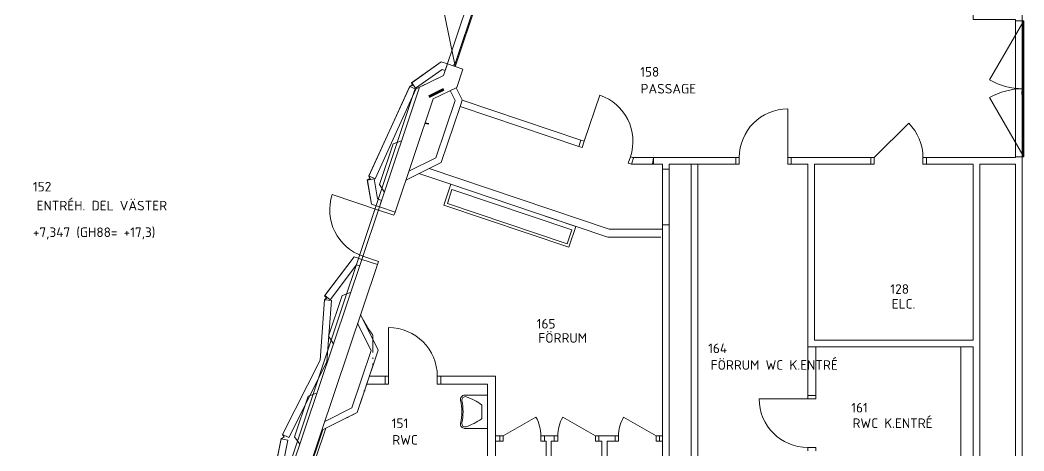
# Model space of a CAD drawing. Header units: millimetres. Extents: x -106764 to 80178, y -104573 to 57950.
# Drawn here: x 59093 to 77350, y -25512 to -17675 of the extents above; entities that cross this region are included whole.
import ezdxf

# ---------------------------------------------------------------- set-up
doc = ezdxf.new("R2010")
doc.units = ezdxf.units.MM
doc.header["$LTSCALE"] = 100
doc.linetypes.add('Brand EI 30', pattern=[6, 3, -3])
doc.linetypes.add('Overhead', pattern=[6.2, 4.2, -1, 0, -1])
for name, color, linetype, lineweight in [('A-------T--', 1, 'Continuous', 13), ('A----003E-N', 10, 'Continuous', 35), ('A----004E-N', 4, 'Continuous', 13), ('A-27D---E-N', 7, 'Continuous', 9), ('A-42D--CE-E', 1, 'Continuous', 13), ('A-42D--CE-N', 1, 'Continuous', 9), ('A-42E---E-N', 7, 'Continuous', 9), ('A-43CB--E-N', 3, 'Continuous', 18), ('A-43CB--EJN', 1, 'Continuous', 9), ('A-44B---E-N', 1, 'Continuous', 9), ('A-45CA--EMN', 4, 'Overhead', 9), ('A-5-----E-N', 1, 'Continuous', 9), ('A-A-NTA-T2N', 1, 'Continuous', 13), ('A-B-B-EI-30', 7, 'Brand EI 30', 70)]:
    doc.layers.add(name, color=color, linetype=linetype, lineweight=lineweight)
doc.styles.add('ISOCPEUR_1', font='isocpeur.ttf', dxfattribs={"height": 500.025001})
pattern_1 = [(63.546, (-208747.605, -257133.313), (-44.764615, 22.2739585), [])]

# ---------------------------------------------------------------- blocks, each defined once
blk = doc.blocks.new('A-40_P0010_Ej modellerat_dwg_Doors_Double_Painted-Steel_Swing - BPD24A-3504639-A-40-P-010-10184490-A-40_P0010')
at = {"layer": 'A-42D--CE-N'}
h = blk.add_hatch(dxfattribs=at)
h.set_pattern_fill('FP_1', color=256, style=0, pattern_type=2)
h.set_pattern_definition(pattern_1)
h.paths.add_polyline_path([(-1237, -1), (-1206, -1), (-1206, 14), (-1213, 14), (-1213, 20), (-1237, 20)], flags=0)
h.paths.add_polyline_path([(1206, -1), (1237, -1), (1237, 20), (1213, 20), (1213, 14), (1206, 14)], flags=0)
h = blk.add_hatch(dxfattribs=at)
h.set_pattern_fill('FP_1', color=256, style=0, pattern_type=2)
h.set_pattern_definition(pattern_1)
h.paths.add_polyline_path([(-1206, -1), (-2, -1), (-2, 20), (-1206, 20), (-1206, 14)], flags=0)
h = blk.add_hatch(dxfattribs=at)
h.set_pattern_fill('FP_1', color=256, style=0, pattern_type=2)
h.set_pattern_definition(pattern_1)
h.paths.add_polyline_path([(-30, 20), (22, 20), (22, 26), (-30, 26)], flags=0)
h = blk.add_hatch(dxfattribs=at)
h.set_pattern_fill('FP_1', color=256, style=0, pattern_type=2)
h.set_pattern_definition(pattern_1)
h.paths.add_polyline_path([(2, -1), (1206, -1), (1206, 20), (2, 20)], flags=0)
at = {"layer": 'A-42D--CE-N', "flags": 128}
for points in [[(-1206, 20), (-1206, -1), (-2, -1), (-2, 20), (-1206, 20), (-162, 623)], [(1206, 20), (1206, -1), (2, -1), (2, 20), (1206, 20), (162, 623)], [(-1237, -1), (-1206, -1), (-1206, 14), (-1213, 14), (-1213, 20), (-1237, 20)], [(-111, 20), (-111, 28), (-36, 28), (-36, 20)], [(-46, 28), (-46, 35), (-102, 35), (-102, 28)], [(1237, 20), (1213, 20), (1213, 14), (1206, 14), (1206, -1), (1237, -1)]]:
    blk.add_lwpolyline(points, dxfattribs=at)
blk.add_lwpolyline([(-30, 26), (-30, 20), (22, 20), (22, 26)], close=True, dxfattribs=at)
at = {"layer": 'A-42D--CE-N'}
for centre, radius, start, end in [((-1206, 20), 1206, 360, 30), ((1206, 20), 1206, 150, 180), ((-1212, 26), 6, 360, 180), ((-1212, 26), 6, 169.9448, 180), ((-1212, 26), 6, 180, 360), ((-1212, 26), 6, 180, 195), ((-1212, 26), 6, 120, 150), ((-1212, 26), 6, 210, 240), ((-1212, 26), 6, 255, 285), ((-1212, 26), 6, 30, 90), ((-1212, 26), 6, 300, 330), ((-1212, 26), 6, 360, 15), ((-1212, 26), 6, 345, 360), ((1212, 26), 6, 0, 180), ((1212, 26), 6, 120, 150), ((1212, 26), 6, 165, 180), ((1212, 26), 6, 180, 360), ((1212, 26), 6, 180, 195), ((1212, 26), 6, 210, 270), ((1212, 26), 6, 75, 105), ((1212, 26), 6, 30, 60), ((1212, 26), 6, 300, 330), ((1212, 26), 6, 0, 15), ((1212, 26), 6, 345, 360)]:
    blk.add_arc(centre, radius, start, end, dxfattribs=at)
blk = doc.blocks.new('A-40_P0010_Ej modellerat_dwg_Innerdörr standard - D10 BEF-1636175-A-40-P-010-10184557-A-40_P0010')
at = {"layer": 'A-42D--CE-E'}
blk.add_line((430, -60), (-196, -686), dxfattribs=at)
blk.add_arc((430, -60), 885, 180, 225, dxfattribs=at)
at = {"layer": 'A-42D--CE-N', "flags": 128}
for points in [[(-518, -60), (-455, -60), (-455, 60), (-518, 60)], [(492, -60), (430, -60), (430, 60), (492, 60)]]:
    blk.add_lwpolyline(points, dxfattribs=at)
blk = doc.blocks.new('A-40_P0010_Ej modellerat_dwg_Innerdörr standard - D10 teknik EI60-4325765-A-40-P-010-10184567-A-40_P0010')
at = {"layer": 'A-42D--CE-N'}
blk.add_line((430, -60), (492, -60), dxfattribs=at)
at = {"layer": 'A-42D--CE-N', "flags": 128}
for points in [[(-518, -60), (-455, -60), (-455, 60), (-518, 60)], [(492, 60), (430, 60), (430, -60), (430, -945)]]:
    blk.add_lwpolyline(points, dxfattribs=at)
at = {"layer": 'A-42D--CE-N'}
blk.add_arc((430, -60), 885, 180, 270, dxfattribs=at)
blk = doc.blocks.new('A-40_P0010_Ej modellerat_dwg_Handfat Handikapp - Type 1-3836099-A-40-P-010-10184556-A-40_P0010')
at = {"layer": 'A-5-----E-N'}
for p, q in [((-177, 73), (-177, 488)), ((427, 488), (427, 73))]:
    blk.add_line(p, q, dxfattribs=at)
at = {"layer": 'A-5-----E-N', "flags": 128}
blk.add_lwpolyline([(14, 173), (125, 173), (236, 173)], dxfattribs=at)
at = {"layer": 'A-5-----E-N'}
for centre, radius, start, end in [((-102, 488), 75, 77.4496, 180), ((125, 1509), 971, 257.4496, 282.5504), ((352, 488), 75, 360, 102.5504), ((-90, 479), 60, 77.9272, 198.5155), ((822, 785), 1022, 198.5155, 216.175), ((125, 1486), 969, 257.9272, 270), ((125, 1486), 969, 270, 282.0728), ((-572, 785), 1022, 323.825, 341.4845), ((340, 479), 60, 341.4845, 102.0728), ((14, 194), 21, 216.175, 270), ((236, 194), 21, 270, 323.825)]:
    blk.add_arc(centre, radius, start, end, dxfattribs=at)
blk = doc.blocks.new('A-40_P0010_Ej modellerat_dwg_Innerdörr standard - D10C-3836100-A-40-P-010-10184573-A-40_P0010')
at = {"layer": 'A-42D--CE-N'}
blk.add_line((430, -73), (492, -73), dxfattribs=at)
at = {"layer": 'A-42D--CE-N', "flags": 128}
for points in [[(-518, -73), (-455, -73), (-455, 72), (-518, 72)], [(492, 72), (430, 72), (430, -73), (430, -957)]]:
    blk.add_lwpolyline(points, dxfattribs=at)
at = {"layer": 'A-42D--CE-N'}
blk.add_arc((430, -73), 885, 180, 270, dxfattribs=at)
blk = doc.blocks.new('A-40_P0010_Ej modellerat_dwg_Innerdörr standard - D10 E30-2705937-A-40-P-010-10184574-A-40_P0010')
at = {"layer": 'A-42D--CE-N'}
blk.add_line((430, 150), (492, 150), dxfattribs=at)
at = {"layer": 'A-42D--CE-N', "flags": 128}
for points in [[(492, -150), (430, -150), (430, 150), (430, 1035)], [(-518, 150), (-455, 150), (-455, -150), (-518, -150)]]:
    blk.add_lwpolyline(points, dxfattribs=at)
at = {"layer": 'A-42D--CE-N'}
blk.add_arc((430, 150), 885, 90, 180, dxfattribs=at)
blk = doc.blocks.new('A-40_P0010_Ej modellerat_dwg_Innerdörr standard - D8A-3693974-A-40-P-010-10184488-A-40_P0010')
at = {"layer": 'A-42D--CE-N'}
blk.add_line((330, -48), (392, -48), dxfattribs=at)
at = {"layer": 'A-42D--CE-N', "flags": 128}
for points in [[(-418, -48), (-355, -48), (-355, 47), (-418, 47)], [(392, 47), (330, 47), (330, -48), (-263, -390)]]:
    blk.add_lwpolyline(points, dxfattribs=at)
at = {"layer": 'A-42D--CE-N'}
blk.add_arc((330, -48), 685, 180, 210, dxfattribs=at)
blk = doc.blocks.new('A-40_P0010_Ej modellerat_dwg_Innerdörr standard - D8A-3693973-A-40-P-010-10184487-A-40_P0010')
at = {"layer": 'A-42D--CE-N'}
blk.add_line((330, 47), (392, 47), dxfattribs=at)
at = {"layer": 'A-42D--CE-N', "flags": 128}
for points in [[(392, -48), (330, -48), (330, 47), (-263, 390)], [(-418, 47), (-355, 47), (-355, -48), (-418, -48)]]:
    blk.add_lwpolyline(points, dxfattribs=at)
at = {"layer": 'A-42D--CE-N'}
blk.add_arc((330, 47), 685, 150, 180, dxfattribs=at)
blk = doc.blocks.new('A-40_P0010_Ej modellerat_dwg_Innerdörr standard - D10 WCRUM EI60-2694533-A-40-P-010-10184576-A-40_P0010')
at = {"layer": 'A-42D--CE-N'}
blk.add_line((430, 60), (492, 60), dxfattribs=at)
at = {"layer": 'A-42D--CE-N', "flags": 128}
for points in [[(492, -60), (430, -60), (430, 60), (430, 945)], [(-518, 60), (-455, 60), (-455, -60), (-518, -60)]]:
    blk.add_lwpolyline(points, dxfattribs=at)
at = {"layer": 'A-42D--CE-N'}
blk.add_arc((430, 60), 885, 90, 180, dxfattribs=at)
blk = doc.blocks.new('A-40_P0010_Ej modellerat_dwg_Innerdörr standard - D10J-3836106-A-40-P-010-10184582-A-40_P0010')
at = {"layer": 'A-42D--CE-N'}
blk.add_line((430, 72), (492, 72), dxfattribs=at)
at = {"layer": 'A-42D--CE-N', "flags": 128}
for points in [[(492, -73), (430, -73), (430, 72), (430, 957)], [(-518, 72), (-455, 72), (-455, -73), (-518, -73)]]:
    blk.add_lwpolyline(points, dxfattribs=at)
at = {"layer": 'A-42D--CE-N'}
blk.add_arc((430, 72), 885, 90, 180, dxfattribs=at)
blk = doc.blocks.new('A-40_P0010_Ej modellerat_dwg_Doors_Double_Painted-Steel_Swing - 2475x3013-1911562-A-40-P-010-10184584-A-40_P0010')
at = {"layer": 'A-42D--CE-N', "flags": 128}
for points in [[(-1206, -70), (-1206, -91), (-2, -91), (-2, -70), (-1206, -70), (-162, 533)], [(1206, -70), (1206, -91), (2, -91), (2, -70), (1206, -70), (162, 533)], [(-111, -70), (-111, -62), (-36, -62), (-36, -70)], [(-46, -62), (-46, -55), (-102, -55), (-102, -62)]]:
    blk.add_lwpolyline(points, dxfattribs=at)
for points in [[(-1237, -91), (-1206, -91), (-1206, -76), (-1213, -76), (-1213, -70), (-1237, -70)], [(-30, -64), (-30, -70), (22, -70), (22, -64)], [(1237, -91), (1237, -70), (1213, -70), (1213, -76), (1206, -76), (1206, -91)]]:
    blk.add_lwpolyline(points, close=True, dxfattribs=at)
at = {"layer": 'A-42D--CE-N'}
for centre, radius, start, end in [((-1206, -70), 1206, 360, 30), ((1206, -70), 1206, 150, 180), ((-1212, -64), 6, 360, 180), ((-1212, -64), 6, 165, 180), ((-1212, -64), 6, 180, 360), ((-1212, -64), 6, 180, 195), ((-1212, -64), 6, 120, 150), ((-1212, -64), 6, 210, 240), ((-1212, -64), 6, 255, 285), ((-1212, -64), 6, 30, 90), ((-1212, -64), 6, 300, 330), ((-1212, -64), 6, 360, 15), ((-1212, -64), 6, 345, 360), ((1212, -64), 6, 0, 180), ((1212, -64), 6, 120, 150), ((1212, -64), 6, 165, 180), ((1212, -64), 6, 180, 360), ((1212, -64), 6, 180, 195), ((1212, -64), 6, 210, 270), ((1212, -64), 6, 75, 105), ((1212, -64), 6, 30, 60), ((1212, -64), 6, 300, 330), ((1212, -64), 6, 0, 15), ((1212, -64), 6, 345, 360)]:
    blk.add_arc(centre, radius, start, end, dxfattribs=at)

msp = doc.modelspace()

# ---------------------------------------------------------------- linework, layer by layer
at = {"layer": 'A----003E-N'}
msp.add_line((66528.8, -19561.5), (66456.6, -19547.4), dxfattribs=at)
at = {"layer": 'A----004E-N'}
for p, q in [((67007.4, -18521.3), (66987.2, -18514.5)), ((66891, -20771.4), (66890.6, -20772.6)), ((69165.8, -21536.5), (69165.2, -21538.4))]:
    msp.add_line(p, q, dxfattribs=at)
at = {"layer": 'A----004E-N', "flags": 128}
for points in [[(69075.2, -21805.9), (66800.4, -21040.8), (66927.9, -20661.7), (69202.7, -21426.8)], [(69043.7, -21742.5), (66863.8, -21009.4), (66948.2, -20758.2), (69128.1, -21491.3)]]:
    msp.add_lwpolyline(points, close=True, dxfattribs=at)
at = {"layer": 'A-27D---E-N', "flags": 128}
for points in [[(66793, -18684.7), (66359.6, -18893.9), (65628.7, -21070.5), (65913.1, -21166), (66603.8, -19109.2), (67037.2, -18899.9), (67148.4, -18568.6), (67007.4, -18521.3)], [(66987.2, -18514.5), (66864, -18473.2), (66793, -18684.7)], [(66030.6, -19873.7), (65875.5, -19927.1), (65627.2, -20666.5), (65718.6, -20802.7)], [(64489.9, -24461.9), (64334.8, -24515.4), (64086.5, -25254.8), (64177.9, -25391)]]:
    msp.add_lwpolyline(points, dxfattribs=at)
msp.add_lwpolyline([(62452.5, -30529.4), (62736.9, -30624.9), (65591.6, -22123.5), (65307.2, -22028)], close=True, dxfattribs=at)
at = {"layer": 'A-42E---E-N'}
for p, q in [((67095.3, -19248.1), (67133.5, -19134.4)), ((73418.7, -23616.6), (73538.7, -23616.6))]:
    msp.add_line(p, q, dxfattribs=at)
at = {"layer": 'A-43CB--E-N'}
for p, q in [((70612.3, -20176.6), (70592.7, -20296.6)), ((70615.7, -20296.6), (70615.7, -20176.6)), ((71420.2, -21020.7), (71420.2, -20296.6)), ((65484.8, -21022.2), (65412.1, -20585.7)), ((66348, -20467.4), (66927.8, -20662.2)), ((65307.2, -22028), (65169.4, -21981.7))]:
    msp.add_line(p, q, dxfattribs=at)
at = {"layer": 'A-43CB--E-N', "flags": 128}
for points in [[(73988.7, -12956.6), (76428.7, -12956.6), (76428.7, -17666.6), (77198.7, -17666.6), (77198.7, -17686.6), (77318.7, -17686.6), (77318.7, -12821.6), (77198.7, -12821.6), (77198.7, -12836.6), (73868.7, -12836.6), (73868.7, -17546.6), (71428.7, -17546.6), (71428.7, -17046.6), (71478.7, -17046.6), (71478.7, -16046.6), (71428.7, -16046.6), (71428.7, -13222.5), (69119.8, -13222.5), (69009.8, -13001.1)], [(66864, -18473.2), (66751.4, -18435.4), (66215, -18814), (66285.6, -18914), (66771.3, -18571.3), (66825, -18589.3)], [(66107.5, -20586.9), (66753.3, -20266), (67095.3, -19248.1), (69255.8, -19974.1), (69294, -19860.3), (67133.5, -19134.4), (67135.5, -19128.5), (67024.9, -18905.9)], [(66916.8, -18958.1), (67005.9, -19137.4), (66655.4, -20180.6), (66161.6, -20426.1)], [(71300.2, -20296.6), (71300.2, -25694.4), (70898.7, -25694.4), (70898.7, -20296.6), (72108.7, -20296.6), (72108.7, -20176.6), (70235.5, -20176.6), (70251.4, -20182), (70218.7, -20279.2), (70215.9, -20296.6)], [(76578.7, -39179.6), (77318.7, -39179.6), (77318.7, -20176.6), (77318.7, -20161.6), (77198.7, -20161.6), (77198.7, -20176.6), (75576.2, -20176.6), (75576.2, -20296.6), (76428.7, -20296.6), (76428.7, -23496.6), (73538.7, -23496.6), (73538.7, -20296.6), (74566.2, -20296.6), (74566.2, -20176.6), (73118.7, -20176.6), (73118.7, -20296.6), (73418.7, -20296.6), (73418.7, -24502.1), (73563.7, -24502.1), (73563.7, -23616.6), (73538.7, -23616.6)], [(70778.7, -21476.8), (69807.5, -21476.8), (66531.7, -20376.1)], [(70218.7, -20279.2), (70213.2, -20295.7), (70215.9, -20296.6), (70778.7, -20296.6), (70778.7, -25814.4), (71300.2, -25814.4), (71300.2, -25971.6), (71420.2, -25971.6), (71420.2, -21020.7)], [(68575.5, -21215.8), (69783.8, -21621.8), (70748.7, -21621.8)], [(65268.2, -22144.1), (65213.8, -22125.9), (64731.7, -22761.4), (64634.1, -22687.4), (65169.4, -21981.7), (65167, -21979.9), (64629, -22689.2), (64665.6, -22726.4), (64629.2, -22762.4), (64548.4, -23860), (63864, -25215.7), (63887.8, -25261.7), (63842, -25285.4), (63504.2, -26963.8), (62747.4, -27806.2), (62769.4, -27851.8), (62725, -27873.2), (62316.6, -30483.8), (62319.5, -30484.7), (62727.4, -27877.6), (62776.1, -27854.1), (62752.4, -27805.1)], [(65104.3, -22632.3), (64949.2, -22685.7), (64700.9, -23425.2), (64792.3, -23561.4)], [(63868.4, -25213.5), (63977.8, -25268.7), (64671.7, -23894.2), (64754, -22775.6), (64631.9, -22766.6), (64551.3, -23860.8), (63868.4, -25213.5), (63894.5, -25263.8), (63844.2, -25290), (63507, -26965.2), (62752.4, -27805.1), (62843.5, -27886.9), (63620.4, -27022.2), (63964.3, -25314.1), (63844.2, -25290)], [(64631.9, -22766.8), (64672.7, -22726.4), (64634.1, -22687.4)], [(63704.6, -27742.9), (63948.4, -28233.4), (63597.8, -29276.7), (63124.1, -29512.2), (62749, -30629), (62791.7, -30643.3), (63127, -29644.7), (63695.8, -29362), (64078, -28224.5), (63795.5, -27656.3), (64064.1, -26856.9), (64352, -26856.9), (64352, -26736.9), (64104.4, -26736.9), (64654.6, -25099.3), (65224.5, -24816), (65606.7, -23678.5), (65286.1, -23033.3)], [(65232, -23194.2), (65477.1, -23687.4), (65126.6, -24730.7), (64633.9, -24975.6)], [(73563.7, -23616.6), (76428.7, -23616.6), (76428.7, -39178.1)], [(76203.7, -23616.6), (76203.7, -28076.6)], [(65398.1, -24299.4), (65733.9, -24299.4), (65733.9, -24154.4), (65446.8, -24154.4)], [(68627.7, -25334.9), (68658.9, -25334.9), (68658.9, -26499.4), (67738.9, -26499.4), (67738.9, -24154.4), (66743.9, -24154.4), (66743.9, -24299.4)], [(66743.9, -24299.4), (67593.9, -24299.4), (67593.9, -26499.4), (65162, -26499.4), (65162, -26724.4), (70778.7, -26724.4)], [(64579.9, -25136.4), (64597.7, -25127.6), (63767.2, -27599.3), (63758.6, -27582)], [(67738.9, -25334.9), (67817.7, -25334.9), (67817.7, -25239.9), (67738.9, -25239.9)], [(70778.7, -26499.4), (69768.9, -26499.4), (69768.9, -25334.9), (69913.7, -25334.9), (69913.7, -25239.9), (69618.9, -25239.9), (69618.9, -25334.9), (69673.9, -25334.9), (69673.9, -26499.4), (68753.9, -26499.4), (68753.9, -25334.9), (68808.9, -25334.9), (68808.9, -25239.9), (68627.7, -25239.9), (68627.7, -25334.9)], [(70778.7, -25239.9), (70723.7, -25239.9), (70723.7, -25334.9), (70778.7, -25334.9)]]:
    msp.add_lwpolyline(points, dxfattribs=at)
for points in [[(65593.6, -20929.5), (65532.9, -20565.5), (65412.1, -20585.7), (65462.5, -20560.8), (65437.4, -20509.8), (66180.7, -18883.1), (66232.8, -18864.4), (66231.1, -18859.7), (66214.6, -18813.8), (66751.4, -18435.4), (66749.6, -18432.9), (66209.3, -18813.9), (66226.4, -18861.4), (66179.7, -18878.2), (65433, -20512.2), (65455.8, -20558.5), (65408.4, -20581.9), (65481.9, -21022.7), (65484.8, -21022.2), (65628.6, -21070.5), (65667.6, -20954.4)], [(65549, -20560.4), (66292.2, -18934), (66180.7, -18883.1), (65437.6, -20509.5)], [(76548.7, -20296.6), (77198.7, -20296.6), (77198.7, -39059.6), (76548.7, -39059.6)]]:
    msp.add_lwpolyline(points, close=True, dxfattribs=at)
at = {"layer": 'A-43CB--EJN'}
for p, q in [((77198.7, -20161.6), (77198.7, -17686.6)), ((77318.7, -17686.6), (77318.7, -17708.3)), ((77318.7, -17716.7), (77318.7, -18969.8)), ((77318.7, -19025.8), (77318.7, -20131.6)), ((77318.7, -20139.9), (77318.7, -20161.6)), ((70778.7, -20388.7), (70898.7, -20388.7)), ((70898.7, -21398.7), (70778.7, -21398.7))]:
    msp.add_line(p, q, dxfattribs=at)
at = {"layer": 'A-44B---E-N'}
for p, q in [((66793, -18684.7), (67724.7, -15907.7)), ((66273, -18935.8), (66793, -18684.7)), ((58068.1, -43533.4), (66273, -18935.8)), ((65628.7, -21070.5), (65307.2, -22028))]:
    msp.add_line(p, q, dxfattribs=at)
at = {"layer": 'A-45CA--EMN', "flags": 128}
msp.add_lwpolyline([(64579.9, -25136.4), (65224.5, -24816), (65508.9, -23969.6), (65508.9, -23404.5)], dxfattribs=at)
at = {"layer": 'A-45CA--EMN'}
msp.add_open_spline([(65508.9, -23404.5), (65441.2, -23314.7), (65381.4, -23218.9), (65330.5, -23118.5)], degree=3, dxfattribs=at)
at = {"layer": 'A-B-B-EI-30'}
msp.add_line((66533.8, -19067.5), (66938.3, -18866.5), dxfattribs=at)

# ---------------------------------------------------------------- block references
for name, p, rotation in [('A-40_P0010_Ej modellerat_dwg_Doors_Double_Painted-Steel_Swing - BPD24A-3504639-A-40-P-010-10184490-A-40_P0010', (67399.8, -17347.6), 71.4536156371271), ('A-40_P0010_Ej modellerat_dwg_Doors_Double_Painted-Steel_Swing - 2475x3013-1911562-A-40-P-010-10184584-A-40_P0010', (77258.7, -18924.1), 90.00000000000001), ('A-40_P0010_Ej modellerat_dwg_Innerdörr standard - D10 teknik EI60-4325765-A-40-P-010-10184567-A-40_P0010', (69741.6, -20074), 161.4281941654256), ('A-40_P0010_Ej modellerat_dwg_Innerdörr standard - D10 BEF-1636175-A-40-P-010-10184557-A-40_P0010', (75058.6, -20236.6), 180), ('A-40_P0010_Ej modellerat_dwg_Innerdörr standard - D10 E30-2705937-A-40-P-010-10184574-A-40_P0010', (65614.2, -21585), 71.43828837795023), ('A-40_P0010_Ej modellerat_dwg_Innerdörr standard - D10C-3836100-A-40-P-010-10184573-A-40_P0010', (66226.3, -24226.9), 180), ('A-40_P0010_Ej modellerat_dwg_Handfat Handikapp - Type 1-3836099-A-40-P-010-10184556-A-40_P0010', (67666.4, -24924.9), 90.00000000000001), ('A-40_P0010_Ej modellerat_dwg_Innerdörr standard - D10J-3836106-A-40-P-010-10184582-A-40_P0010', (73491.2, -24994.5), 90.00000000000001), ('A-40_P0010_Ej modellerat_dwg_Innerdörr standard - D8A-3693974-A-40-P-010-10184488-A-40_P0010', (68210, -25287.4), 180)]:
    msp.add_blockref(name, p, dxfattribs=dict(rotation=rotation))
for name, p in [('A-40_P0010_Ej modellerat_dwg_Innerdörr standard - D10 WCRUM EI60-2694533-A-40-P-010-10184576-A-40_P0010', (72626.4, -20236.6)), ('A-40_P0010_Ej modellerat_dwg_Innerdörr standard - D8A-3693973-A-40-P-010-10184487-A-40_P0010', (69226.6, -25287.4)), ('A-40_P0010_Ej modellerat_dwg_Innerdörr standard - D8A-3693973-A-40-P-010-10184487-A-40_P0010', (70331.4, -25287.4))]:
    msp.add_blockref(name, p)

# ---------------------------------------------------------------- texts
at = {"layer": 'A-------T--', "char_height": 175, "attachment_point": 1, "line_spacing_factor": 1.149209, "style": 'ISOCPEUR_1'}
for s, insert, width in [('158', (70369.9, -18529.1), 397.383), ('PASSAGE', (70377.8, -18835.9), 1192.15), ('+7,347 (GH88= +17,3)', (59325.7, -21447.2), 2635.279), ('+7,347 (GH88= +17,3)', (59325.7, -21447.2), 2635.279), ('128', (74920.9, -22479.6), 397.383), ('128', (74920.9, -22479.6), 397.383), ('ELC.', (74946.5, -22748.6), 501.958), ('ELC.', (74946.5, -22748.6), 501.958)]:
    msp.add_mtext(s, dxfattribs=dict(at, insert=insert, width=width))
at = {"layer": 'A-A-NTA-T2N', "char_height": 175, "attachment_point": 1, "line_spacing_factor": 1.149209, "style": 'ISOCPEUR_1'}
for s, insert, width in [('152', (59326.3, -20617.8), 397.383), ('ENTRÉH. DEL VÄSTER', (59393.4, -20962.7), 2760.769), ('165', (68488.2, -23111.1), 397.383), ('FÖRRUM', (68518.8, -23369.7), 1003.916), ('164', (71606.2, -23558.1), 418.298), ('FÖRRUM WC K.ENTRÉ', (71653.6, -23861.5), 2658.285), ('161', (74209.6, -24638.3), 355.554), ('151', (65850.7, -24922), 355.554), ('RWC K.ENTRÉ', (74231.9, -24919.8), 1696.199), ('RWC', (65861.9, -25223.7), 545.879)]:
    msp.add_mtext(s, dxfattribs=dict(at, insert=insert, width=width))

doc.saveas('drawing.dxf')
